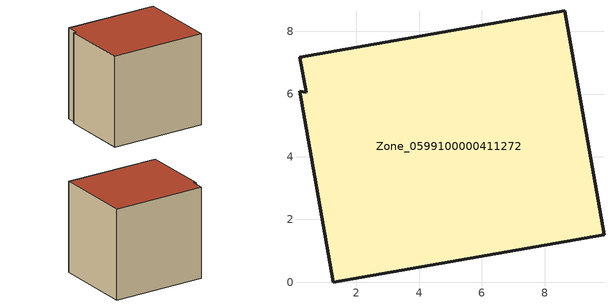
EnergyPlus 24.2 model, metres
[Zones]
Zone_0599100000411272
 floor ground (C_G): 0.18,7.17 8.64,8.66 9.9,1.52 1.26,0 0.18,6.09 0.4,6.07 z0
 wall outside (C_F): 9.9,1.52 8.64,8.66 0.18,7.17 0.4,6.07 0.18,6.09 1.26,0 9.9,1.52 z0:8.29
 roof outside (C_R): 8.64,8.66 0.18,7.17 0.4,6.07 0.18,6.09 1.26,0 9.9,1.52 z8.29
[BUILDING]
Pand.0599100000411272: North Axis=0; Terrain=City; Loads Convergence Tolerance Value=0.04; Temperature Convergence Tolerance Value=0.4; Solar Distribution=FullExterior; Maximum Number of Warmup Days=25; Minimum Number of Warmup Days=1
[Site:Location]
Rotterdam.The.Hague.AP_ZH_NLD Design_Conditions: Latitude=51.96; Longitude=4.45; Time Zone=1; Elevation=-4.5
[SITE:GROUNDTEMPERATURE:BUILDINGSURFACE]
18, 18, 18, 18, 18, 18, 18, 18, 18, 18, 18, 18
[MATERIAL] Thermal Absorptance=0.9; Solar Absorptance=0.7; Visible Absorptance=0.7
Name | Roughness | Thickness | Conductivity | Density | Specific Heat
G.TC.1992-2005 | MediumSmooth | 0.15 | 0.06 | 540 | 1210
F.TC.1992-2005 | Rough | 0.3 | 0.12 | 1920 | 840
R.TC.1992-2005 | MediumRough | 0.2 | 0.08 | 1500 | 1000
[CONSTRUCTION]
C_G: G.TC.1992-2005
C_F: F.TC.1992-2005
C_R: R.TC.1992-2005
[ZONE]
Zone_0599100000411272: Type=1; Multiplier=1; Ceiling Height=Autocalculate; Volume=Autocalculate; Floor Area=autocalculate; Part of Total Floor Area=Yes
[ZONEINFILTRATION:DESIGNFLOWRATE]
Infil_Zone_0599100000411272: Zone or ZoneList or Space or SpaceList=Zone_0599100000411272; Schedule=AlwaysOn; Design Flow Rate Calculation Method=Flow/Area; Flow Rate per Floor Area=0.0015; Constant Term Coefficient=1; Temperature Term Coefficient=0; Velocity Term Coefficient=0; Velocity Squared Term Coefficient=0
[HVACTEMPLATE:ZONE:IDEALLOADSAIRSYSTEM]
Zone_0599100000411272: Maximum Heating Supply Air Temperature=50; Minimum Cooling Supply Air Temperature=13; Maximum Heating Supply Air Humidity Ratio=0.0156; Minimum Cooling Supply Air Humidity Ratio=0.0077; Heating Limit=NoLimit; Cooling Limit=NoLimit; Dehumidification Control Type=ConstantSensibleHeatRatio; Cooling Sensible Heat Ratio=0.7; Dehumidification Setpoint=60; Humidification Control Type=None; Humidification Setpoint=30; Outdoor Air Method=None; Outdoor Air Flow Rate per Person=0.00944; Outdoor Air Flow Rate per Zone Floor Area=0; Outdoor Air Flow Rate per Zone=0; Demand Controlled Ventilation Type=None; Outdoor Air Economizer Type=NoEconomizer; Heat Recovery Type=None; Sensible Heat Recovery Effectiveness=0.7; Latent Heat Recovery Effectiveness=0.65
[ZONECONTROL:THERMOSTAT]
ThermostatControl_Zone_0599100000411272: Zone or ZoneList=Zone_0599100000411272; Control Type Schedule=DualSetpointControlType; Control 1=Thermostat_Zone_0599100000411272; Temperature Difference Between Cutout And Setpoint=0
[THERMOSTATSETPOINT:DUALSETPOINT]
Thermostat_Zone_0599100000411272: Heating Setpoint Temperature Schedule=HeatingSetpoint_Zone_0599100000411272; Cooling Setpoint Temperature Schedule=CoolingSetpoint_Zone_0599100000411272
[SCHEDULE:COMPACT]
HeatingSetpoint_Zone_0599100000411272: Through: 12/31, For: AllDays, Until: 24:00, 21
CoolingSetpoint_Zone_0599100000411272: Through: 12/31, For: AllDays, Until: 24:00, 24
DualSetpointControlType: Through: 12/31, For: AllDays, Until: 24:00, 4
AlwaysOn: Through: 12/31, For: AllDays, Until: 24:00, 1
